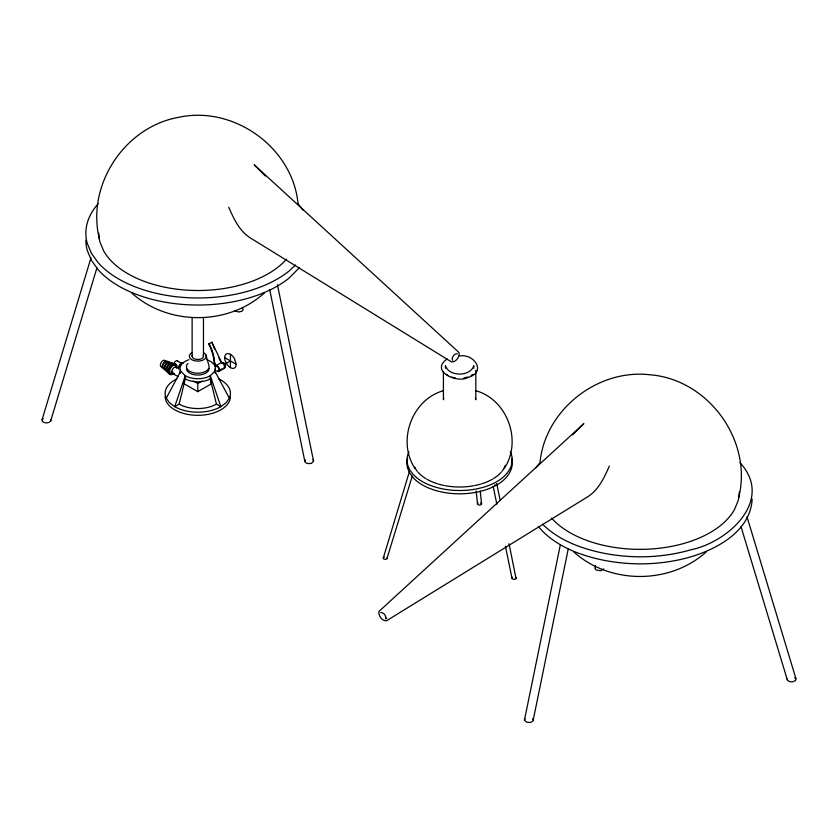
<?xml version="1.0" encoding="UTF-8"?>
<svg xmlns="http://www.w3.org/2000/svg" width="838" height="838" viewBox="0 0 838 838"><rect width="100%" height="100%" fill="white"/><g stroke="black" fill="none" stroke-linecap="round" stroke-linejoin="round"><path stroke-width="1.26" d="M595.2 568.248L595.462 565.66M738.749 497.489C752.901 440.254 707.942 378.849 649.303 374.722C597.148 368.94 545.025 410.075 540.007 462.597A112.187 64.767 0 0 0 535.974 467.793M752.178 499.102C750.408 530.863 718.051 548.628 690.931 556.809A112.187 64.767 0 0 1 639.991 563.869C617.491 563.702 594.98 559.899 574.051 551.498A112.187 64.767 0 0 1 538.321 526.474M277.451 284.742L313.569 461.214L311.432 463.383L308.112 463.603A4.599 2.65 0 0 1 304.959 461.78L305.336 459.863M509.033 543.694L516.019 578.461A1.969 1.131 0 0 1 514.595 579.288L513.526 579.278A2.158 1.247 0 0 1 512.039 578.419L512.028 577.811A1.969 1.131 0 0 1 512.542 577.277M568.321 548.607L533.094 720.628A4.599 2.65 0 0 1 529.93 722.45L526.61 722.23L524.473 720.052L560.329 544.857M787.332 678.654L787.343 679.953L788.516 681.074A4.599 2.65 0 0 0 792.832 681.744L795.524 680.592L795.943 678.696L747.004 516.753M443.752 398.239L443.417 399.716L443.417 371.538M180.704 371.161L166.249 398.228L169.517 402.774L174.702 406.671L179.154 404.105L185.282 378.849L185.282 375.738L180.704 371.161A17.682 10.213 0 0 1 188.948 359.67M90.996 257.811L42.057 419.754L42.476 421.65L45.168 422.792A4.599 2.65 0 0 0 49.484 422.132L50.657 421.001L96.957 267.772M50.657 421.001L50.668 419.712M524.473 720.052L524.651 719.402A4.599 2.65 0 0 1 525.101 718.784M412.265 476.078L386.821 558.988A2.158 1.247 0 0 1 384.799 559.302L383.856 559.009A1.969 1.131 0 0 1 383.333 557.878L409.363 471.742M609.352 466.096C604.25 477.471 598.814 489.654 587.888 496.672L386.538 620.769C382.149 621.251 378.011 615.553 378.986 611.415L583.856 423.599L572.595 434.87M504.225 468.494C522.462 441.092 507.514 399.6 475.733 390.655M603.706 568.96L600.678 570.762L596.488 570.081A4.599 2.65 0 0 1 595.336 567.588M214.874 371.161L210.296 375.738A17.682 10.213 0 0 1 185.282 375.738L174.702 406.671A32.651 18.845 0 0 0 220.876 406.671L226.061 402.774L229.329 398.228L214.874 371.161A17.682 10.213 0 0 0 206.63 359.67M299.501 267.573L288.806 278.331A112.187 64.767 0 0 1 98.088 269.668L91.352 260.272L87.246 250.394A112.187 64.767 0 0 1 85.864 240.255M42.057 419.754L43.23 418.633M383.333 557.878L383.888 557.343A2.158 1.247 0 0 1 384.328 557.155M295.468 265.018L288.838 271.24A112.187 64.767 0 0 1 98.088 262.619L91.352 253.223L87.246 243.345A112.187 64.767 0 0 1 98.088 203.802M264.305 293.059C227.894 325.814 168.208 325.814 131.786 293.059M706.256 551.907C669.845 584.652 610.148 584.652 573.737 551.907M386.789 618.046L385.731 618.758C386.381 616.003 383.626 612.201 380.703 612.515M447.157 358.957C429.496 370.972 457.16 383.961 468.222 377.351C486.972 372.145 474.015 353.364 459.622 355.951M471.071 375.581L472.789 374.293M214.989 366.573A3.331 1.917 60 0 1 215.596 365.703L214.13 362.655A37.982 30.744 72.8 0 0 208.672 343.999L211.899 342.26L221.557 362.393A3.331 1.917 60 0 1 224.909 365.64A3.331 1.917 60 0 1 223.348 368.395M171.821 371.768L172.481 371.391M208.672 343.999L209.154 343.842A37.982 30.744 72.8 0 1 214.622 362.508L216.078 365.557L221.557 362.393M224.856 364.195L230.429 360.989M218.509 370.752L221.798 368.846M193.306 380.923L197.789 383.511L202.272 380.923M218.917 371.464L224.406 368.301M184.35 380.41L184.35 383.909L197.789 391.66L211.228 383.909L211.228 380.41M443.501 390.655C411.72 399.6 396.772 441.092 415.009 468.494M211.899 342.26L214.633 349.121M463.812 378.001L467.719 377.069M494.734 484.877L495.268 484.835M451.525 377.069L455.432 378.001M457.339 353.678C454.416 353.353 451.661 357.156 452.311 359.921L452.677 360.277M224.647 357.648L236.201 364.321L234.504 358.622A8.171 4.714 60 0 0 225.422 354.767A8.171 4.714 60 0 0 228.931 366.562A8.171 4.714 60 0 0 236.201 364.321M177.268 360.864L181.532 363.315M172.597 373.486L178.117 376.671M216.424 404.105L220.876 406.671L210.296 375.738L210.296 378.849L216.424 404.105A26.355 15.22 0 0 1 179.154 404.105M794.77 677.575L795.943 678.696M446.455 374.293L448.162 375.581M234.944 310.762L238.662 312.029L241.732 311.265A4.599 2.65 0 0 0 242.894 308.772L242.465 308.154M297.93 203.728L298.014 203.802A112.187 64.767 0 0 1 302.79 210.003M265.447 176.022L254.186 164.761L459.056 352.568C460.031 356.705 455.893 362.414 451.504 361.932L250.153 237.835C239.228 230.806 233.792 218.634 228.701 207.258M739.954 462.649C774.605 500.097 728.138 542.207 690.931 549.77A112.187 64.767 0 0 1 639.991 556.83C617.491 556.652 594.98 552.85 574.051 544.459A112.187 64.767 0 0 1 542.542 524.148M532.706 718.711L533.261 719.968M218.928 358.067L220.541 361.419M414.779 467.101L415.334 468.432A46.572 26.889 0 0 0 417.334 471.385M741.043 526.725L787.343 679.953M205.949 354.977L208.746 364.98A11.344 6.547 0 0 1 196.312 373.161A11.344 6.547 0 0 1 187.963 363.399M516.082 578.157L516.009 577.843A2.158 1.247 0 0 0 515.789 577.56M313.569 461.214L313.402 460.554A4.599 2.65 0 0 0 312.941 459.936M475.481 398.239L475.816 399.716L475.816 370.249M496.756 483.704L500.15 500.296M493.153 486.218L496.819 504.088M505.429 546.208L511.966 578.115M269.721 289.77L304.781 461.12M298.035 203.749C292.85 147.886 234.326 105.703 179.657 117.131C124.998 126.245 86.199 184.685 99.293 238.641M480.216 491.005L481.557 503.848M476.162 491.026L477.492 503.868M473.795 368.28L473.795 365.661C470.474 376.88 448.77 376.88 445.449 365.661L445.449 368.28M230.429 354.317L230.429 367.652M203.456 317.728L203.456 356.244M197.789 383.511L197.789 391.66M192.122 317.728L192.122 356.244M551.572 518.062A99.24 57.298 0 0 0 647.784 549.173A99.24 57.298 0 0 0 734.381 509.755L738.016 501.019A99.24 57.298 0 0 0 739.242 492.053M505.293 465.373A46.572 26.889 0 0 1 501.91 471.385M501.114 472.328A46.572 26.889 0 0 1 493.561 478.529M492.545 479.137A46.572 26.889 0 0 1 481.84 483.756M480.761 484.081A46.572 26.889 0 0 1 475.156 485.474M474.015 485.694A46.572 26.889 0 0 1 445.229 485.694M444.077 485.474A46.572 26.889 0 0 1 438.473 484.081M437.405 483.756A46.572 26.889 0 0 1 426.689 479.137M425.673 478.529A46.572 26.889 0 0 1 418.131 472.328M408.954 451.871A52.647 30.388 0 0 0 407.624 464.881L409.552 469.521L412.715 473.92A52.647 30.388 0 0 0 502.203 477.995C507.619 473.543 512.133 467.384 512.259 460.125A52.647 30.388 0 0 0 510.29 451.871M407.624 458.679A52.647 30.388 0 0 0 407.624 468.191L409.552 472.821L412.715 477.231A52.647 30.388 0 0 0 502.203 481.295C507.619 476.853 512.133 470.694 512.259 463.435A52.647 30.388 0 0 0 511.609 458.679M387.177 557.574A1.969 1.131 0 0 1 387.366 558.464M478.1 503.01A2.158 1.247 0 0 0 477.555 504.183L478.079 504.717A1.969 1.131 0 0 0 480.027 505.021L480.949 504.706A2.158 1.247 0 0 0 481.483 503.533M480.488 502.957A1.969 1.131 0 0 1 480.907 503.146M496.693 484.008A1.969 1.131 0 0 1 496.494 484.301M162.352 366.992A3.75 2.158 -60 0 1 160.938 363.001A3.75 2.158 -60 0 1 165.337 360.79M230.44 396.458A32.651 18.845 0 0 1 197.789 415.313A32.651 18.845 0 0 1 165.138 396.458M210.296 378.849A17.682 10.213 0 0 1 185.282 378.849M180.369 373.402A17.682 10.213 0 0 1 180.369 369.851M214.874 368.992A17.682 10.213 0 0 1 215.209 373.402M166.249 398.228A32.651 18.845 0 0 1 176.797 378.912M218.781 378.912A32.651 18.845 0 0 1 229.329 398.228M203.267 355.396A5.667 3.268 0 0 1 197.789 359.512A5.667 3.268 0 0 1 192.311 355.396M216.078 365.557A3.331 1.917 60 0 1 219.587 369.579A3.331 1.917 60 0 1 216.644 370.857M215.733 366.688A2.493 1.446 60 0 1 218.655 368.154A2.493 1.446 60 0 1 217.712 370.815M221.494 363.263A2.493 1.446 60 0 1 222.28 363.189M223.191 363.713A2.493 1.446 60 0 1 223.987 364.698M224.27 365.284A2.493 1.446 60 0 1 224.27 367.327M173.78 373.591A3.75 2.158 -60 0 1 172.597 369.16A3.75 2.158 -60 0 1 177.028 367.976M172.104 373.423A4.546 2.619 -60 0 1 169.779 370.543A4.546 2.619 -60 0 1 173.215 365.504A4.546 2.619 -60 0 1 176.148 367.505M169.957 374.209A5.897 3.404 -60 0 1 169.496 366.489A5.897 3.404 -60 0 1 176.064 365.274M222.091 363.304A2.493 1.446 60 0 1 225.045 364.09A2.493 1.446 60 0 1 224.249 367.044M178.892 369.212A3.75 2.158 -60 0 1 179.573 364.865A3.75 2.158 -60 0 1 183.061 363.116M166.657 370.553A4.819 2.786 -60 0 1 165.128 364.855A4.819 2.786 -60 0 1 170.837 363.325M167.747 371.077A4.085 2.357 -60 0 1 167.747 366.363A4.085 2.357 -60 0 1 171.832 364.006M164.038 368.175A3.541 2.043 -60 0 1 163.515 363.922A3.541 2.043 -60 0 1 167.464 362.246M168.805 372.334A5.353 3.09 -60 0 1 167.108 365.997A5.353 3.09 -60 0 1 173.445 364.3M166.196 369.715A3.813 2.2 -60 0 1 165.631 365.138A3.813 2.2 -60 0 1 169.873 363.336M179.269 366.876A2.807 1.624 -60 0 1 179.782 365.557M180.191 364.949A2.807 1.624 -60 0 1 180.673 364.446M173.948 363.807A2.807 1.624 -60 0 1 175.865 361A2.807 1.624 -60 0 1 177.782 361.587M164.51 368.772A4.284 2.472 -60 0 1 163.148 363.713A4.284 2.472 -60 0 1 168.218 362.351M174.021 373.381A5.897 3.404 -60 0 1 168.784 372.177A5.897 3.404 -60 0 1 173.298 364.352A5.897 3.404 -60 0 1 176.965 368.28M203.76 352.798A8.443 4.871 0 0 1 203.76 359.691A8.443 4.871 0 0 1 191.818 359.691A8.443 4.871 0 0 1 191.818 352.798M209.123 368.511A11.344 6.547 0 0 1 197.789 375.057A11.344 6.547 0 0 1 186.445 368.511M173.068 372.68A2.807 1.624 -60 0 1 172.754 372.386M286.47 259.225A99.24 57.298 0 0 1 190.257 290.336A99.24 57.298 0 0 1 103.661 250.918L100.026 242.172A99.24 57.298 0 0 1 98.811 233.215"/></g></svg>
